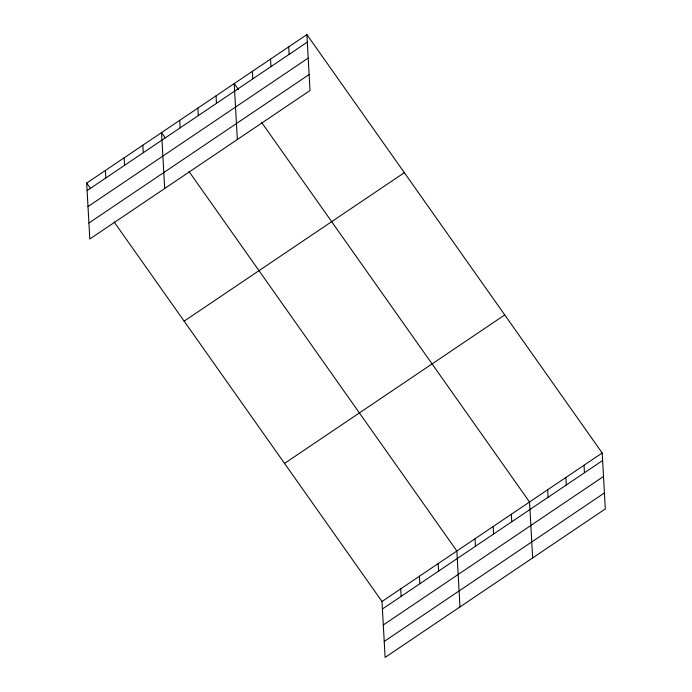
<?xml version="1.0" encoding="UTF-8"?>
<svg xmlns="http://www.w3.org/2000/svg" width="692" height="692" viewBox="0 0 692 692"><rect width="100%" height="100%" fill="white"/><g stroke="black" fill="none" stroke-linecap="round" stroke-linejoin="round"><path stroke-width="1.04" d="M306.885 34.6L310.007 90.522L89.813 239L86.682 183.077L306.885 34.6L602.187 453.001L605.318 508.923L385.115 657.4L381.993 601.478L114.094 221.916M87.106 190.585L307.3 42.108M87.996 206.562L308.191 58.085M88.922 223.023L309.116 74.546M184.133 321.149L404.336 172.671M284.542 463.406L504.736 314.929M381.993 601.478L602.187 453.001M382.417 608.986L602.611 460.509M383.307 624.962L603.502 476.485M384.224 641.423L604.419 492.946M238.48 89.64L234.216 83.602L237.339 139.516M261.628 122.432L529.527 501.994L532.65 557.916M165.206 137.777L161.556 132.596L164.679 188.518M188.959 171.426L456.858 550.996L459.99 606.919M86.682 183.077L90.341 188.259M584.022 465.249L584.446 472.757M565.857 477.497L566.272 485.006M547.692 489.746L548.107 497.254M511.353 514.251L511.777 521.759M493.188 526.5L493.612 534.008M475.023 538.748L475.447 546.256M438.14 563.617L438.564 571.125M419.43 576.237L419.845 583.745M400.711 588.857L401.126 596.366M288.711 46.848L289.135 54.357M270.546 59.097L270.97 66.605M252.381 71.345L252.805 78.853M216.051 95.851L216.466 103.359M197.886 108.099L198.301 115.607M179.721 120.347L180.136 127.856M142.837 145.216L143.253 152.724M124.119 157.837L124.543 165.345M105.4 170.457L105.824 177.965"/></g></svg>
